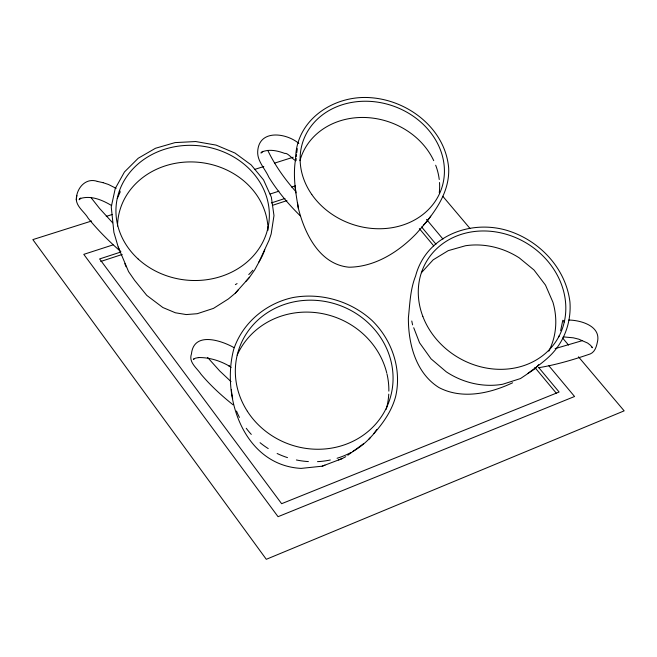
<?xml version="1.0" encoding="UTF-8"?>
<svg xmlns="http://www.w3.org/2000/svg" width="657" height="657" viewBox="0 0 657 657"><rect width="100%" height="100%" fill="white"/><g stroke="black" fill="none" stroke-linecap="round" stroke-linejoin="round"><path stroke-width="0.99" d="M296.003 158.386C297.128 165.194 288.095 152.013 284.892 153.467C277.812 150.823 269.625 148.843 262.34 151.808L263.071 151.324L260.952 153.024L261.815 152.013M296.225 156.555L296.512 154.346M120.888 251.688C109.136 241.456 98.107 230.369 88.235 218.313C84.663 212.03 77 207.292 76.286 199.753C76.237 188.666 85.435 177.103 97.606 181.472M76.286 199.753L76.549 197.979M76.639 197.289L76.902 195.466M296.726 152.785L297.325 148.687M295.913 160.283L295.79 160.834M558.762 336.77L559.255 335.661M560.643 330.709L562.786 320.304L563.599 320.657L564.051 322.127M117.299 198.414L120.141 192.082L119.944 191.023L119.41 191.212M249.57 277.221L254.768 269.781L258.669 262.619L269.05 240.232L271.16 233.974L273.985 215.603L271.357 197.182L263.556 179.919L251.163 164.907L235.001 153.056L216.128 145.107L195.712 141.542L175.058 142.602L155.463 148.277L138.208 158.255L124.469 171.953L115.246 188.526L111.255 206.906L113.899 232.381L118.203 247.024L128.558 271.604L134.578 280.293L146.782 295.395L162.87 307.525L175.411 312.789L186.284 314.563L197.231 313.709L213.484 308.379L228.34 298.976L235.272 293.227L249.57 277.221L245.882 281.368M538.691 364.594L535.545 368.421L520.492 378.555L502.728 384.238A72.87 64.296 31 0 1 446.3 371.846L431.058 358.862L419.568 342.814L413.713 327.72M235.272 293.227L238.376 289.729M421.367 272.745L433.177 259.827L448.238 250.645L465.517 245.734A72.656 63.934 30.7 0 1 519.26 257.881L534.01 270.011L545.499 285.113L552.939 302.261A79.086 69.732 30.5 0 1 548.784 351.191M368.733 439.426C380.37 426.738 391.293 413.13 395.728 396.146C401.854 368.741 391.933 339.874 372.01 320.46C350.846 301.128 321.216 292.422 292.989 297.539C265.888 303.353 242.458 322.874 233.687 349.425C221.039 397.378 244.166 465.337 301.136 468.4L322.176 466.191L342.207 458.57L345.754 456.681M80.129 198.66L79.111 199.744L80.745 198.127L79.883 198.652C90.929 195.063 102.361 200.007 111.665 205.6M527.694 373.57C536.079 367.14 544.99 361.251 552.25 353.491C565.151 339.562 571.319 320.871 569.939 301.998C565.825 268.105 539.29 240.281 507.196 230.467C469.927 219.307 425.941 236.265 415.585 276.063C410.247 289.335 409.886 303.821 408.383 317.848C408.235 343.652 415.725 372.979 438.909 387.531C462.134 399.752 490.081 393.444 512.608 382.785M194.242 358.665L193.347 359.338L195.499 358.139L198.907 357.539L198.324 357.548C209.189 357.342 220.005 360.677 229.342 366.121L228.94 365.842L231.083 367.452M347.791 455.252L363.436 443.795M322.176 466.191L324.944 465.131M338.511 459.982L342.207 458.57M582.094 340.712L555.108 348.621M120.091 252.263L99.609 258.94L281.631 503.697L559.107 392.024L538.806 367.649M271.325 202.939L284.982 198.48M100.751 261.47L122.194 254.456M272.318 205.395L286.945 200.615M113.061 244.88L83.784 254.358L278.051 516.689L574.563 396.5L548.899 365.801M270.158 194.012L278.938 191.171M291.626 187.064L295.527 185.8M91.569 221.023L32.85 239.608L266.299 559.304L624.15 410.855L578.472 356.817M106.253 216.383L112.125 214.527M255.015 169.309L263.827 166.525M274.593 163.117L293.186 157.228M538.518 367.731C556.208 364.84 573.397 359.699 590.306 353.918C594.815 351.996 596.4 346.847 597.303 342.453C601.656 326.274 581.19 320.214 568.757 320.049M563.246 336.885L573.249 337.805L578.776 339.176L587.613 343.053L590.627 345.393L592.359 347.758L591.891 346.855M102.862 182.613L108.471 184.477L116.141 188.37M97.293 181.406L103.001 182.646M234.04 347.643C221.376 340.466 193.831 331.177 191.466 353.852C188.321 362.278 196.936 368.027 200.993 374.194C210.519 385.536 221.499 395.58 233.071 404.811M298.836 143.431C286.181 132.755 258.874 129.068 257.692 151.529C257.142 161.211 265.173 168.808 268.853 177.234C277.697 191.45 288.538 204.343 300.487 216.038M231.059 381.651L219.668 370.918L207.62 357.474M112.667 222.813L99.585 208.458L91.183 197.823M295.568 191.286C284.612 178.918 274.913 165.301 267.777 150.371M442.777 196.262L469.919 228.373M562.589 338.018L568.543 345.065M426.516 219.397L442.966 239.074M421.58 226.92L435.985 244.215M419.33 228.579L433.768 245.932M534.839 367.403L556.495 393.428M124.83 263.638L126.087 266.758M118.203 247.024L119.615 250.531M298.344 208.253C304.676 233.646 319.589 264.5 349.023 267.21C375.081 266.947 398.758 251.853 416.308 233.613C432.61 215.291 449.848 194.152 448.674 168.069C445.331 128.895 408.391 100.332 370.696 97.696C334.126 94.756 295.757 119.689 295.625 158.912C292.784 175.362 295.527 192.016 298.344 208.253L297.457 202.43M295.034 186.391L296.028 192.92M299.945 160.678A72.5 62.39 19 0 1 330.397 124.756A71.498 61.512 18.9 0 1 426.976 149.279A72.5 62.39 18.9 0 1 433.735 160.645M430.746 216.161A72.5 62.39 18.9 0 1 423.297 225.244M435.681 165.219A72.5 62.39 18.9 0 1 439.237 179.517M439.517 182.506A72.5 62.39 18.9 0 1 439.278 192.747M376.707 429.588A79.481 74.184 20 0 1 373.8 433.53M370.581 437.307A79.481 74.184 20 0 1 352.595 451.614M350.805 452.591A79.481 74.184 20 0 1 337.066 458.266M330.331 459.99A79.481 74.184 20 0 1 317.495 461.641M308.396 461.584A79.481 74.184 20 0 1 296.381 459.974M287.503 457.625A79.481 74.184 20 0 1 277.139 453.502M268.22 448.583A79.481 74.184 20 0 1 260.057 442.695M251.294 434.4A79.481 74.184 20 0 1 246.252 428.29M239.452 417.417A79.481 74.184 20 0 1 236.52 411.044M232.668 398.462A79.481 74.184 20 0 1 231.363 389.617M237.185 355.084A79.481 74.184 20 0 1 316.387 312.683A79.481 74.184 20 0 1 386.735 372.905M386.965 373.841A79.481 74.184 20 0 1 388.854 391.129M388.755 394.159A79.481 74.184 20 0 1 386.234 409.262M412.612 324.887A79.119 69.667 31.1 0 1 411.783 321.01M264.771 249.808A75.358 66.554 6.6 0 1 258.85 262.159M252.863 270.224A75.358 66.554 6.6 0 1 248.757 274.544M237.07 283.594A75.358 66.554 6.6 0 1 235.362 284.621M117.537 226.041A75.358 66.554 6.6 0 1 190.136 161.918A75.358 66.554 6.6 0 1 267.785 225.129M267.867 226.139A75.358 66.554 6.6 0 1 268.023 230.196M422.829 316.403A76.105 66.62 30.5 0 0 548.759 350.271A76.105 66.62 30.5 0 0 504.551 233.785A76.105 66.62 30.5 0 0 422.829 316.403M138.184 259.039A76.844 67.466 6.8 0 0 266.668 232.66A76.844 67.466 6.8 0 0 173.087 147.053A76.844 67.466 6.8 0 0 138.184 259.039M247.344 411.249A79.505 73.863 19.9 0 0 383.869 412.719A79.505 73.863 19.9 0 0 311.369 300.183A79.505 73.863 19.9 0 0 247.344 411.249M311.771 194.472A73.182 62.579 18.8 0 0 436.568 199.227A73.182 62.579 18.8 0 0 368.462 101.293A73.182 62.579 18.8 0 0 311.771 194.472"/></g></svg>
